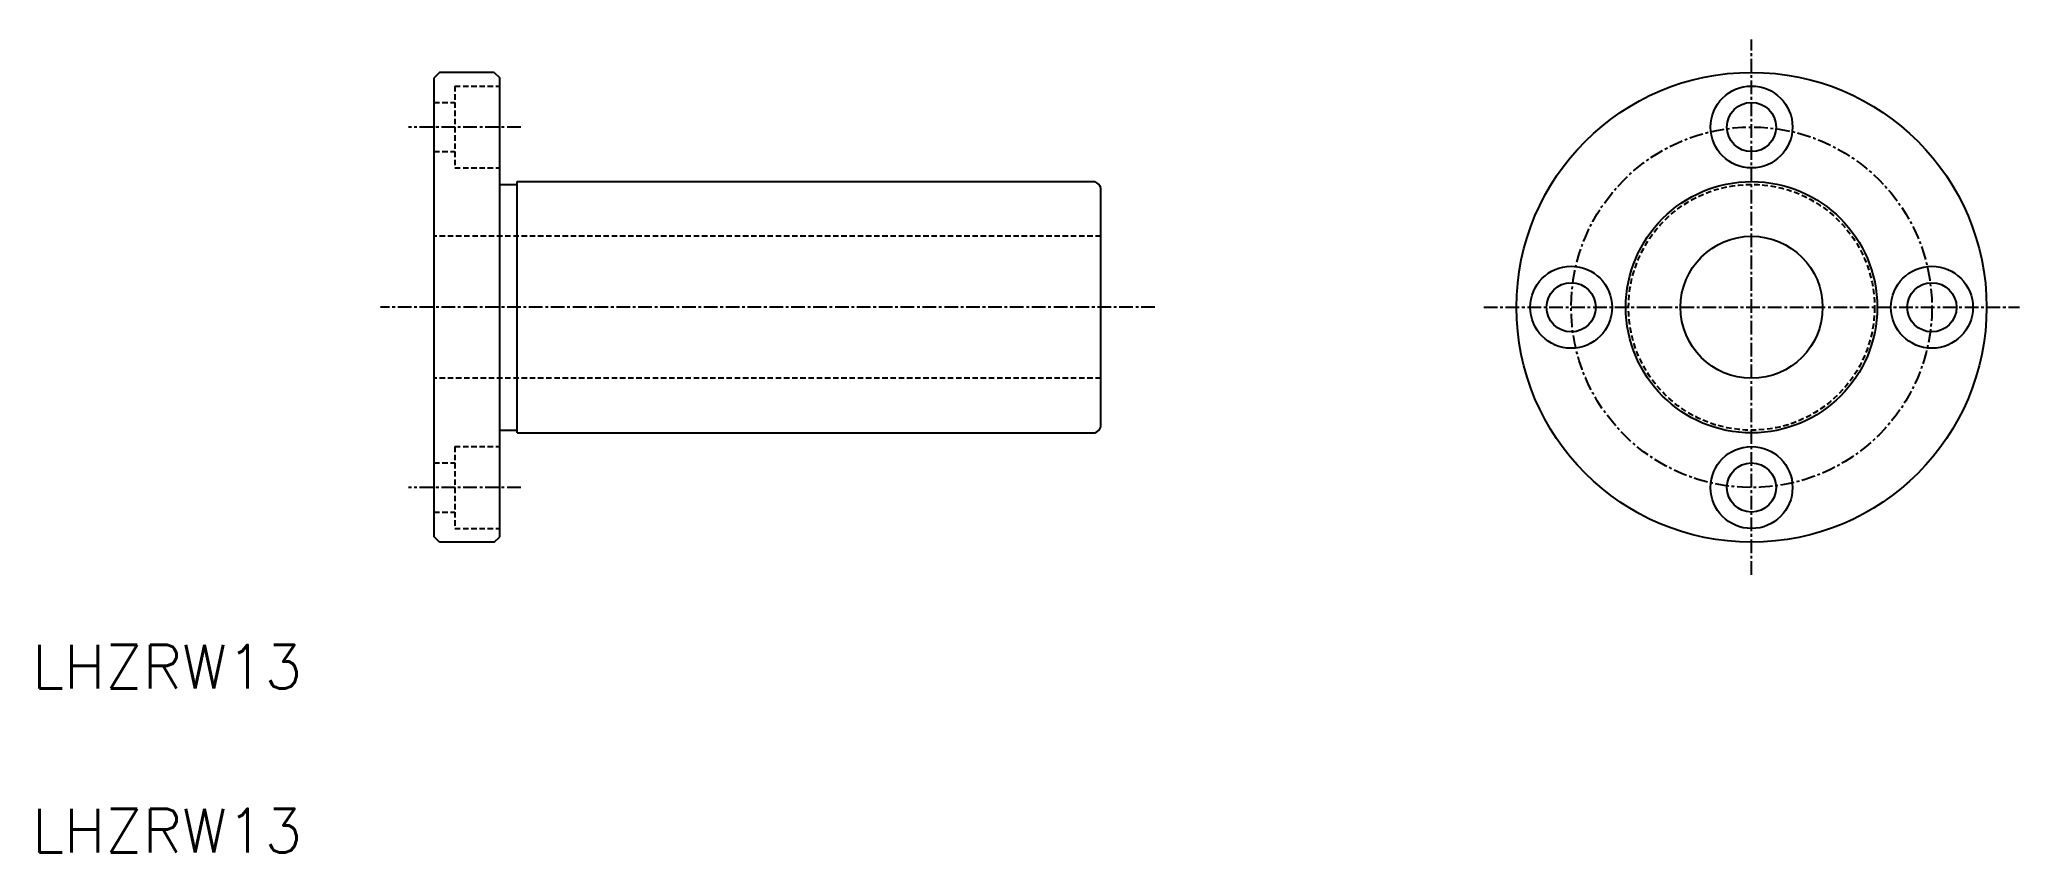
# Model space of a CAD drawing. Extents: x 236 to 417, y 134 to 209.
import ezdxf

# ---------------------------------------------------------------- set-up
doc = ezdxf.new("R2010")
doc.units = 0
doc.linetypes.add('CENTER', pattern=[2, 1.25, -0.25, 0.25, -0.25])
doc.linetypes.add('DASHED', pattern=[0.75, 0.5, -0.25])
doc.layers.get('0').update_dxf_attribs({"linetype": 'CONTINUOUS'})
doc.layers.add('CENTER', color=1, linetype='CENTER')
doc.styles.get("Standard").update_dxf_attribs({"font": 'txt.shx', "bigfont": 'bigfont.shx'})

msp = doc.modelspace()

# ---------------------------------------------------------------- linework, layer by layer
at = {"color": 7, "linetype": 'CONTINUOUS'}
for p, q in [((272.93, 205.81), (272.43, 205.31)), ((272.43, 163.31), (272.43, 205.31)), ((277.93, 205.81), (272.93, 205.81)), ((277.93, 205.81), (278.43, 205.31)), ((278.43, 163.31), (278.43, 205.31)), ((280.03, 195.81), (332.88, 195.81)), ((280.03, 172.81), (280.03, 195.81)), ((278.43, 195.56), (280.03, 195.56)), ((333.43, 173.36), (333.43, 195.27)), ((278.43, 173.06), (280.03, 173.06)), ((280.03, 172.81), (332.88, 172.81)), ((291.8, 172.81), (291.8, 172.81)), ((305.18, 172.81), (305.18, 172.81)), ((272.93, 162.81), (272.43, 163.31)), ((277.93, 162.81), (278.43, 163.31)), ((277.93, 162.81), (272.93, 162.81))]:
    msp.add_line(p, q, dxfattribs=at)
at = {"color": 3, "linetype": 'DASHED'}
for p, q in [((272.43, 203.06), (274.33, 203.06)), ((274.33, 204.56), (274.33, 197.06)), ((274.33, 204.56), (278.43, 204.56)), ((272.43, 198.56), (274.33, 198.56)), ((274.33, 197.06), (278.43, 197.06)), ((333.43, 190.81), (272.43, 190.81)), ((333.43, 177.81), (272.43, 177.81)), ((274.33, 171.56), (274.33, 164.06)), ((274.33, 171.56), (278.43, 171.56)), ((272.43, 170.06), (274.33, 170.06)), ((272.43, 165.56), (274.33, 165.56)), ((274.33, 164.06), (278.43, 164.06))]:
    msp.add_line(p, q, dxfattribs=at)
at = {"color": 7, "linetype": 'CONTINUOUS'}
for centre, radius in [((392.95, 184.31), 21.5), ((392.95, 200.81), 3.75), ((392.95, 200.81), 2.25), ((392.95, 184.31), 11.5), ((392.95, 184.31), 6.5), ((376.45, 184.31), 3.75), ((376.45, 184.31), 2.25), ((409.45, 184.31), 3.75), ((409.45, 184.31), 2.25), ((392.95, 167.81), 3.75), ((392.95, 167.81), 2.25)]:
    msp.add_circle(centre, radius, dxfattribs=at)
at = {"color": 3, "linetype": 'DASHED'}
msp.add_circle((392.95, 184.31), 11.25, dxfattribs=at)
at = {"color": 7, "linetype": 'CONTINUOUS'}
for centre, start, end in [((332.28, 194.66), 27.7958, 62.2042), ((332.28, 173.96), 297.7958, 332.2042)]:
    msp.add_arc(centre, 1.3, start, end, dxfattribs=at)
at = {"layer": 'CENTER', "color": 1, "linetype": 'CENTER'}
for p, q in [((392.95, 159.81), (392.95, 208.81)), ((280.35, 200.81), (270.08, 200.81)), ((338.36, 184.31), (267.53, 184.31)), ((368.45, 184.31), (417.45, 184.31)), ((280.35, 167.81), (270.08, 167.81))]:
    msp.add_line(p, q, dxfattribs=at)
msp.add_circle((392.95, 184.31), 16.5, dxfattribs=at)

# ---------------------------------------------------------------- texts
at = {"color": 7, "linetype": 'CONTINUOUS'}
for p in [(235.66, 149.41), (235.66, 134.41)]:
    msp.add_text('LHZRW13', height=4, dxfattribs=at).set_placement(p)

doc.saveas('drawing.dxf')
